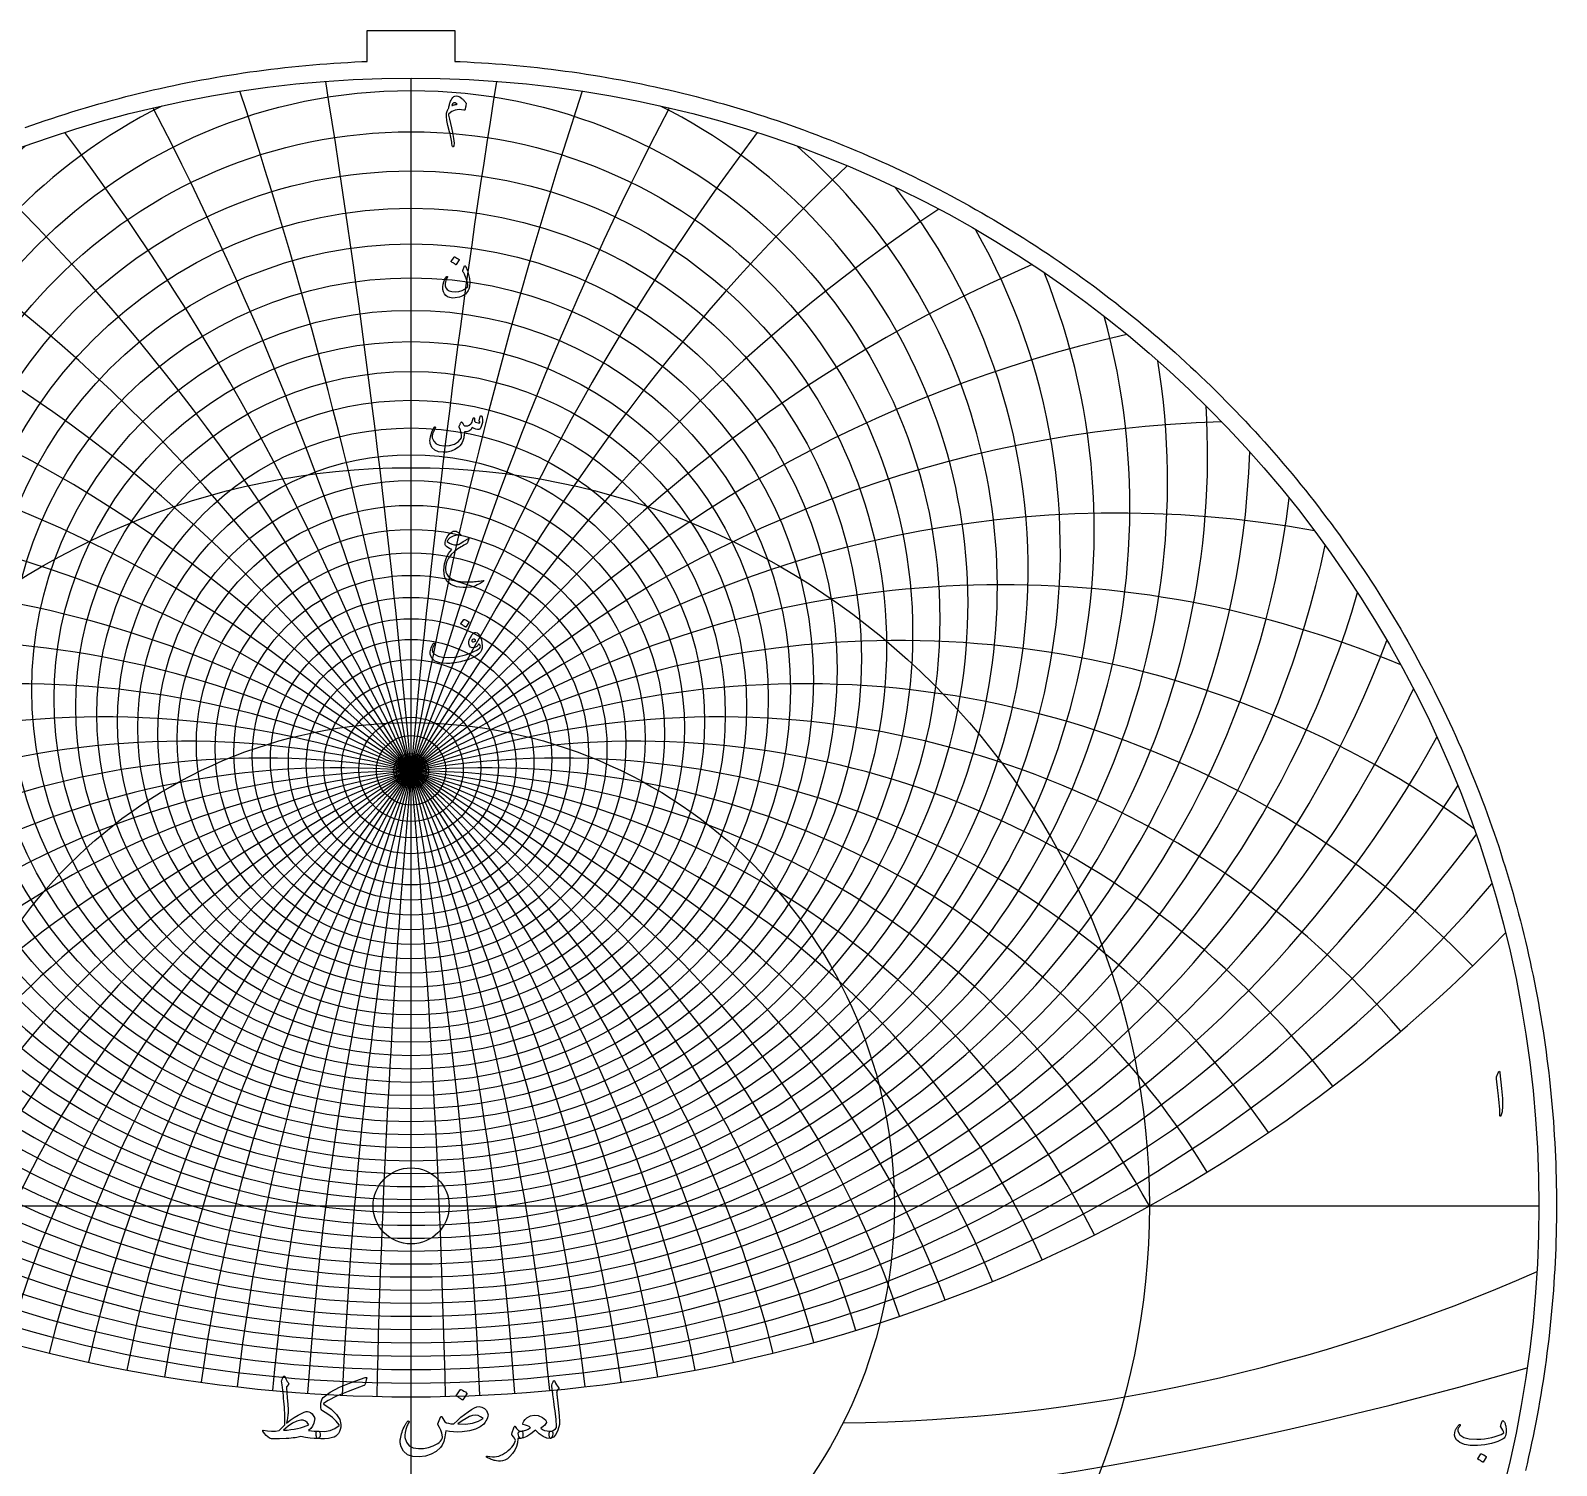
# Model space of a CAD drawing. Header units: millimetres. Extents: x -137 to 137, y -137 to 141.
# Drawn here: x -45.6 to 137.1, y -31.1 to 140.7 of the extents above; entities that cross this region are included whole.
import ezdxf

# ---------------------------------------------------------------- set-up
doc = ezdxf.new("R2010")
doc.units = ezdxf.units.MM
for name, color, linetype in [('CUT_INNER', 6, 'Continuous'), ('CUT_OUTER', 1, 'Continuous'), ('ENGRAVE', 7, 'Continuous'), ('ENGRAVE_FINE', 8, 'Continuous'), ('TEXT', 5, 'Continuous')]:
    doc.layers.add(name, color=color, linetype=linetype)

msp = doc.modelspace()

# ---------------------------------------------------------------- linework, layer by layer
at = {"layer": 'CUT_INNER'}
msp.add_circle((0, 0), 4.55, dxfattribs=at)
at = {"layer": 'CUT_OUTER'}
msp.add_lwpolyline([(-46.1876, 129.0857), (-45.3947, 129.3667), (-44.6, 129.6428), (-43.8037, 129.914), (-43.0058, 130.1803), (-42.2062, 130.4417), (-41.405, 130.6983), (-40.6023, 130.9499), (-39.798, 131.1965), (-38.9923, 131.4382), (-38.185, 131.675), (-37.3764, 131.9068), (-36.5663, 132.1337), (-35.7549, 132.3556), (-34.9421, 132.5725), (-34.128, 132.7844), (-33.3126, 132.9913), (-32.4959, 133.1932), (-31.6781, 133.3901), (-30.859, 133.5819), (-30.0388, 133.7688), (-29.2174, 133.9506), (-28.395, 134.1273), (-27.5714, 134.299), (-26.7469, 134.4657), (-25.9213, 134.6272), (-25.0948, 134.7838), (-24.2673, 134.9352), (-23.4389, 135.0816), (-22.6096, 135.2228), (-21.7795, 135.359), (-20.9485, 135.4901), (-20.1167, 135.6161), (-19.2842, 135.737), (-18.451, 135.8528), (-17.6171, 135.9634), (-16.7825, 136.0689), (-15.9473, 136.1694), (-15.1115, 136.2646), (-14.2751, 136.3548), (-13.4381, 136.4398), (-12.6007, 136.5197), (-11.7628, 136.5945), (-10.9245, 136.6641), (-10.0857, 136.7285), (-9.2466, 136.7878), (-8.4071, 136.842), (-7.5673, 136.891), (-6.7272, 136.9349), (-5.8868, 136.9736), (-5.25, 136.999), (-5.25, 140.7), (5.25, 140.7), (5.25, 136.999), (5.8868, 136.9736), (6.7272, 136.9349), (7.5673, 136.891), (8.4071, 136.842), (9.2466, 136.7878), (10.0857, 136.7285), (10.9245, 136.6641), (11.7628, 136.5945), (12.6007, 136.5197), (13.4381, 136.4398), (14.2751, 136.3548), (15.1115, 136.2646), (15.9473, 136.1694), (16.7825, 136.0689), (17.6171, 135.9634), (18.451, 135.8528), (19.2842, 135.737), (20.1167, 135.6161), (20.9485, 135.4901), (21.7795, 135.359), (22.6096, 135.2228), (23.4389, 135.0816), (24.2673, 134.9352), (25.0948, 134.7838), (25.9213, 134.6272), (26.7469, 134.4657), (27.5714, 134.299), (28.395, 134.1273), (29.2174, 133.9506), (30.0388, 133.7688), (30.859, 133.5819), (31.6781, 133.3901), (32.4959, 133.1932), (33.3126, 132.9913), (34.128, 132.7844), (34.9421, 132.5725), (35.7549, 132.3556), (36.5663, 132.1337), (37.3764, 131.9068), (38.185, 131.675), (38.9923, 131.4382), (39.798, 131.1965), (40.6023, 130.9499), (41.405, 130.6983), (42.2062, 130.4417), (43.0058, 130.1803), (43.8037, 129.914), (44.6, 129.6428), (45.3947, 129.3667), (46.1876, 129.0857), (46.9788, 128.7999), (47.7682, 128.5092), (48.5558, 128.2137), (49.3416, 127.9133), (50.1255, 127.6082), (50.9076, 127.2982), (51.6877, 126.9834), (52.4659, 126.6639), (53.2421, 126.3396), (54.0163, 126.0105), (54.7885, 125.6767), (55.5586, 125.3382), (56.3266, 124.9949), (57.0925, 124.6469), (57.8562, 124.2943), (58.6178, 123.9369), (59.3772, 123.5749), (60.1343, 123.2083), (60.8891, 122.837), (61.6417, 122.4611), (62.392, 122.0805), (63.1399, 121.6954), (63.8854, 121.3057), (64.6285, 120.9114), (65.3692, 120.5126), (66.1074, 120.1092), (66.8431, 119.7013), (67.5763, 119.2889), (68.307, 118.872), (69.0351, 118.4507), (69.7606, 118.0249), (70.4835, 117.5946), (71.2037, 117.1599), (71.9212, 116.7208), (72.6361, 116.2773), (73.3482, 115.8294), (74.0575, 115.3772), (74.7641, 114.9206), (75.4678, 114.4597), (76.1687, 113.9945), (76.8667, 113.525), (77.5618, 113.0512), (78.254, 112.5732), (78.9433, 112.0909), (79.6296, 111.6044), (80.3129, 111.1137), (80.9932, 110.6188), (81.6704, 110.1198), (82.3445, 109.6166), (83.0156, 109.1092), (83.6835, 108.5978), (84.3483, 108.0823), (85.0098, 107.5627), (85.6682, 107.0391), (86.3234, 106.5114), (86.9753, 105.9797), (87.624, 105.4441), (88.2693, 104.9044), (88.9113, 104.3608), (89.55, 103.8133), (90.1853, 103.2619), (90.8172, 102.7066), (91.4457, 102.1474), (92.0707, 101.5844), (92.6923, 101.0176), (93.3104, 100.4469), (93.925, 99.8725), (94.536, 99.2943), (95.1435, 98.7123), (95.7474, 98.1267), (96.3477, 97.5374), (96.9443, 96.9443), (97.5374, 96.3477), (98.1267, 95.7474), (98.7123, 95.1435), (99.2943, 94.536), (99.8725, 93.925), (100.4469, 93.3104), (101.0176, 92.6923), (101.5844, 92.0707), (102.1474, 91.4457), (102.7066, 90.8172), (103.2619, 90.1853), (103.8133, 89.55), (104.3608, 88.9113), (104.9044, 88.2693), (105.4441, 87.624), (105.9797, 86.9753), (106.5114, 86.3234), (107.0391, 85.6682), (107.5627, 85.0098), (108.0823, 84.3483), (108.5978, 83.6835), (109.1092, 83.0156), (109.6166, 82.3445), (110.1198, 81.6704), (110.6188, 80.9932), (111.1137, 80.3129), (111.6044, 79.6296), (112.0909, 78.9433), (112.5732, 78.254), (113.0512, 77.5618), (113.525, 76.8667), (113.9945, 76.1687), (114.4597, 75.4678), (114.9206, 74.7641), (115.3772, 74.0575), (115.8294, 73.3482), (116.2773, 72.6361), (116.7208, 71.9212), (117.1599, 71.2037), (117.5946, 70.4835), (118.0249, 69.7606), (118.4507, 69.0351), (118.872, 68.307), (119.2889, 67.5763), (119.7013, 66.8431), (120.1092, 66.1074), (120.5126, 65.3692), (120.9114, 64.6285), (121.3057, 63.8854), (121.6954, 63.1399), (122.0805, 62.392), (122.4611, 61.6417), (122.837, 60.8891), (123.2083, 60.1343), (123.5749, 59.3772), (123.9369, 58.6178), (124.2943, 57.8562), (124.6469, 57.0925), (124.9949, 56.3266), (125.3382, 55.5586), (125.6767, 54.7885), (126.0105, 54.0163), (126.3396, 53.2421), (126.6639, 52.4659), (126.9834, 51.6877), (127.2982, 50.9076), (127.6082, 50.1255), (127.9133, 49.3416), (128.2137, 48.5558), (128.5092, 47.7682), (128.7999, 46.9788), (129.0857, 46.1876), (129.3667, 45.3947), (129.6428, 44.6), (129.914, 43.8037), (130.1803, 43.0058), (130.4417, 42.2062), (130.6983, 41.405), (130.9499, 40.6023), (131.1965, 39.798), (131.4382, 38.9923), (131.675, 38.185), (131.9068, 37.3764), (132.1337, 36.5663), (132.3556, 35.7549), (132.5725, 34.9421), (132.7844, 34.128), (132.9913, 33.3126), (133.1932, 32.4959), (133.3901, 31.6781), (133.5819, 30.859), (133.7688, 30.0388), (133.9506, 29.2174), (134.1273, 28.395), (134.299, 27.5714), (134.4657, 26.7469), (134.6272, 25.9213), (134.7838, 25.0948), (134.9352, 24.2673), (135.0816, 23.4389), (135.2228, 22.6096), (135.359, 21.7795), (135.4901, 20.9485), (135.6161, 20.1167), (135.737, 19.2842), (135.8528, 18.451), (135.9634, 17.6171), (136.0689, 16.7825), (136.1694, 15.9473), (136.2646, 15.1115), (136.3548, 14.2751), (136.4398, 13.4381), (136.5197, 12.6007), (136.5945, 11.7628), (136.6641, 10.9245), (136.7285, 10.0857), (136.7878, 9.2466), (136.842, 8.4071), (136.891, 7.5673), (136.9349, 6.7272), (136.9736, 5.8868), (137.0071, 5.0463), (137.0355, 4.2055), (137.0587, 3.3646), (137.0768, 2.5236), (137.0897, 1.6824), (137.0974, 0.8412), (137.1, 0), (137.0974, -0.8412), (137.0897, -1.6824), (137.0768, -2.5236), (137.0587, -3.3646), (137.0355, -4.2055), (137.0071, -5.0463), (136.9736, -5.8868), (136.9349, -6.7272), (136.891, -7.5673), (136.842, -8.4071), (136.7878, -9.2466), (136.7285, -10.0857), (136.6641, -10.9245), (136.5945, -11.7628), (136.5197, -12.6007), (136.4398, -13.4381), (136.3548, -14.2751), (136.2646, -15.1115), (136.1694, -15.9473), (136.0689, -16.7825), (135.9634, -17.6171), (135.8528, -18.451), (135.737, -19.2842), (135.6161, -20.1167), (135.4901, -20.9485), (135.359, -21.7795), (135.2228, -22.6096), (135.0816, -23.4389), (134.9352, -24.2673), (134.7838, -25.0948), (134.6272, -25.9213), (134.4657, -26.7469), (134.299, -27.5714), (134.1273, -28.395), (133.9506, -29.2174), (133.7688, -30.0388), (133.5819, -30.859), (133.3901, -31.6781)], dxfattribs=at)
at = {"layer": 'ENGRAVE'}
for points in [[(0, -135), (0, 135)], [(-135, 0), (135, 0)]]:
    msp.add_lwpolyline(points, dxfattribs=at)
for centre, radius in [((0, 0), 135), ((0, 68.5438), 60.0348), ((0, 61.7896), 45.4113), ((0, 57.2163), 32.7092), ((0, 0), 88.3696), ((0, 54.2574), 21.2174), ((0, 52.5918), 10.4416), ((0, 0), 57.8458), ((0, 52.0537), 1.8)]:
    msp.add_circle(centre, radius, dxfattribs=at)
for centre, radius, start, end in [((0, 78.4819), 77.7107, 150.391191, 29.608809), ((0, 93.4772), 100.4321, 181.829988, 358.170012), ((0, 117.38), 132.168, 204.813796, 335.186204), ((0, -48.9841), 101.0377, 29, 151), ((0, -48.9841), 101.0377, 29, 151), ((0, 159.4229), 182.2768, 224.059253, 315.940747), ((49.3631, 184.2257), 210.2023, 270.634694, 293.973714)]:
    msp.add_arc(centre, radius, start, end, dxfattribs=at)
at = {"layer": 'ENGRAVE_FINE'}
for centre, radius in [((0, 70.2333), 63.2785), ((0, 66.979), 56.9106), ((0, 65.5293), 53.8953), ((0, 64.1862), 50.9793), ((0, 62.9419), 48.1539), ((0, 60.7232), 42.7442), ((0, 59.7373), 40.1463), ((0, 58.8271), 37.6114), ((0, 57.988), 35.1341), ((0, 56.5084), 30.3321), ((0, 55.8612), 27.9984), ((0, 55.2719), 25.7039), ((0, 54.738), 23.4447), ((0, 53.828), 19.0183), ((0, 53.4481), 16.8442), ((0, 53.1163), 14.6921), ((0, 52.8312), 12.5589), ((0, 52.3971), 8.3376), ((0, 52.2464), 6.2441), ((0, 52.1392), 4.1584), ((0, 52.075), 2.0779)]:
    msp.add_circle(centre, radius, dxfattribs=at)
for centre, radius, start, end in [((-573.0133, -48.9841), 581.853, 2.5923185, 18.271145), ((-573.0133, -48.9841), 581.853, 2.5923185, 18.271145), ((-1154.8663, -48.9841), 1159.2777, 1.2938542, 9.1123933), ((-1154.8663, -48.9841), 1159.2777, 1.2938542, 9.1123933), ((573.0133, -48.9841), 581.853, 161.728855, 177.4076815), ((573.0133, -48.9841), 581.853, 161.728855, 177.4076815), ((1154.8663, -48.9841), 1159.2777, 170.8876067, 178.7061458), ((1154.8663, -48.9841), 1159.2777, 170.8876067, 178.7061458), ((0, 72.0587), 66.6538, 116.591878, 63.408122), ((-377.0779, -48.9841), 390.3797, 3.900067, 27.52429), ((-377.0779, -48.9841), 390.3797, 3.900067, 27.52429), ((377.0779, -48.9841), 390.3797, 152.47571, 176.099933), ((377.0779, -48.9841), 390.3797, 152.47571, 176.099933), ((-277.5988, -48.9841), 295.4145, 5.221902, 36.923294), ((-277.5988, -48.9841), 295.4145, 5.221902, 36.923294), ((277.5988, -48.9841), 295.4145, 143.076706, 174.778098), ((277.5988, -48.9841), 295.4145, 143.076706, 174.778098), ((0, 74.0322), 70.1739, 131.182496, 48.817504), ((-216.6761, -48.9841), 239.0756, 6.562823, 46.524936), ((-216.6761, -48.9841), 239.0756, 6.562823, 46.524936), ((216.6761, -48.9841), 239.0756, 133.475064, 173.437177), ((216.6761, -48.9841), 239.0756, 133.475064, 173.437177), ((0, 76.1679), 73.8539, 141.724782, 38.275218), ((-175.0024, -48.9841), 202.0754, 7.928105, 56.393388), ((-175.0024, -48.9841), 202.0754, 7.928105, 56.393388), ((175.0024, -48.9841), 202.0754, 123.606612, 172.071895), ((175.0024, -48.9841), 202.0754, 123.606612, 172.071895), ((0, 80.9927), 81.7638, 157.914262, 22.085738), ((-144.2968, -48.9841), 176.1539, 9.323376, 66.602425), ((-144.2968, -48.9841), 176.1539, 9.323376, 66.602425), ((144.2968, -48.9841), 176.1539, 113.397575, 170.676624), ((144.2968, -48.9841), 176.1539, 113.397575, 170.676624), ((0, 83.7212), 86.0352, 164.648975, 15.351025), ((-120.4121, -48.9841), 157.1868, 10.754712, 77.237625), ((-120.4121, -48.9841), 157.1868, 10.754712, 77.237625), ((120.4121, -48.9841), 157.1868, 102.762375, 169.245288), ((120.4121, -48.9841), 157.1868, 102.762375, 169.245288), ((0, 86.6918), 90.5501, 170.799688, 9.200312), ((0, 89.9329), 95.3378, 176.496904, 3.503096), ((-101.0377, -48.9841), 142.8889, 12.228747, 88.398034), ((-101.0377, -48.9841), 142.8889, 12.228747, 88.398034), ((101.0377, -48.9841), 142.8889, 91.601966, 167.771253), ((101.0377, -48.9841), 142.8889, 91.601966, 167.771253), ((0, 97.3635), 105.8726, 186.863289, 353.136711), ((-84.7807, -48.9841), 131.8954, 13.752797, 100.196093), ((-84.7807, -48.9841), 131.8954, 13.752797, 100.196093), ((84.7807, -48.9841), 131.8954, 79.803907, 166.247203), ((84.7807, -48.9841), 131.8954, 79.803907, 166.247203), ((0, 101.6373), 111.7057, 191.644939, 348.355061), ((-70.7474, -48.9841), 123.3443, 15.335005, 112.753209), ((-70.7474, -48.9841), 123.3443, 15.335005, 112.753209), ((0, 106.3526), 117.9866, 196.212021, 343.787979), ((70.7474, -48.9841), 123.3443, 67.246791, 164.664995), ((70.7474, -48.9841), 123.3443, 67.246791, 164.664995), ((-58.3341, -48.9841), 116.6683, 16.984524, 126.185614), ((-58.3341, -48.9841), 116.6683, 16.984524, 126.185614), ((0, 111.5741), 124.781, 200.593794, 339.406206), ((58.3341, -48.9841), 116.6683, 53.814386, 163.015476), ((58.3341, -48.9841), 116.6683, 53.814386, 163.015476), ((-47.1147, -48.9841), 111.4828, 18.711725, 135.810782), ((-47.1147, -48.9841), 111.4828, 18.711725, 135.810782), ((47.1147, -48.9841), 111.4828, 44.189218, 161.288275), ((47.1147, -48.9841), 111.4828, 44.189218, 161.288275), ((-36.7747, -48.9841), 107.5221, 20.528463, 139.457168), ((-36.7747, -48.9841), 107.5221, 20.528463, 139.457168), ((36.7747, -48.9841), 107.5221, 40.542832, 159.471537), ((36.7747, -48.9841), 107.5221, 40.542832, 159.471537), ((0, 123.8652), 140.2436, 208.891271, 331.108729), ((-27.073, -48.9841), 104.6019, 22.448395, 142.74856), ((-27.073, -48.9841), 104.6019, 22.448395, 142.74856), ((27.073, -48.9841), 104.6019, 37.25144, 157.551605), ((27.073, -48.9841), 104.6019, 37.25144, 157.551605), ((-17.8157, -48.9841), 102.5964, 24.487375, 145.740521), ((-17.8157, -48.9841), 102.5964, 24.487375, 145.740521), ((17.8157, -48.9841), 102.5964, 34.259479, 155.512625), ((17.8157, -48.9841), 102.5964, 34.259479, 155.512625), ((-8.8397, -48.9841), 101.4237, 26.663954, 148.478517), ((-8.8397, -48.9841), 101.4237, 26.663954, 148.478517), ((8.8397, -48.9841), 101.4237, 31.521483, 153.336046), ((8.8397, -48.9841), 101.4237, 31.521483, 153.336046), ((0, 131.1467), 149.1257, 212.84217, 327.15783), ((0, 139.3698), 158.9609, 216.679862, 323.320138), ((0, 148.7174), 169.933, 220.415668, 319.584332), ((0, 439.6644), 478.0886, 253.772587, 286.227413)]:
    msp.add_arc(centre, radius, start, end, dxfattribs=at)
at = {"layer": 'TEXT'}
for points in [[(4.5145, 131.443), (4.5342, 131.5589), (4.5572, 131.6744), (4.5832, 131.7894), (4.6125, 131.9039), (4.6458, 132.0171), (4.6842, 132.128), (4.7275, 132.2367), (4.7758, 132.343), (4.8829, 132.5358), (4.9935, 132.686), (5.1079, 132.7935), (5.2258, 132.8584), (5.4054, 132.8897), (5.6032, 132.8529), (5.8192, 132.7481), (6.0532, 132.5753), (6.1176, 132.52), (6.1802, 132.4628), (6.241, 132.4038), (6.3, 132.343), (6.3576, 132.2804), (6.4143, 132.216), (6.4701, 132.1498), (6.525, 132.0817), (6.5531, 132.0423), (6.5722, 132.0037), (6.5822, 131.9661), (6.5831, 131.9293), (6.5586, 131.7812), (6.5359, 131.649), (6.515, 131.5326), (6.496, 131.4322), (6.4792, 131.3489), (6.4651, 131.2843), (6.4538, 131.2382), (6.4452, 131.2108), (6.4238, 131.1772), (6.3962, 131.1563), (6.3621, 131.1482), (6.3218, 131.1527), (5.7597, 131.2316), (5.2712, 131.1854), (4.8561, 131.0139), (4.5145, 130.7172), (4.4905, 130.6809), (4.4764, 130.6447), (4.4723, 130.6084), (4.4782, 130.5721), (4.6061, 130.0831), (4.7286, 129.5741), (4.8457, 129.0452), (4.9573, 128.4963), (5.0834, 127.7578), (5.1351, 127.2261), (5.1124, 126.9013), (5.0153, 126.7834), (4.9759, 126.7924), (4.9446, 126.8269), (4.9214, 126.8868), (4.9065, 126.9721), (4.8888, 127.1499), (4.8647, 127.335), (4.8343, 127.5273), (4.7976, 127.7269), (4.7554, 127.9333), (4.7087, 128.1461), (4.6574, 128.3652), (4.6016, 128.5906), (4.4152, 129.3468), (4.2913, 129.9461), (4.2301, 130.3884), (4.2315, 130.6737), (4.2521, 130.8064), (4.2777, 130.9286), (4.3083, 131.0404), (4.344, 131.1418), (4.3832, 131.2328), (4.4247, 131.3133), (4.4685, 131.3834), (4.5145, 131.443)], [(4.8919, 131.7116), (4.9591, 131.7395), (5.0298, 131.7651), (5.1042, 131.7885), (5.1823, 131.8096), (5.2635, 131.8284), (5.3474, 131.845), (5.434, 131.8592), (5.5234, 131.8713), (5.3977, 131.967), (5.2893, 132.0291), (5.1981, 132.0577), (5.1242, 132.0527), (5.0362, 132.0096), (4.9681, 131.9384), (4.9201, 131.8391), (4.8919, 131.7116)], [(5.1605, 113.5783), (5.1696, 113.5874), (5.1823, 113.5928), (5.1986, 113.5946), (5.2185, 113.5928), (5.3596, 113.5356), (5.4925, 113.4658), (5.6173, 113.3832), (5.7339, 113.288), (5.7452, 113.2734), (5.7502, 113.2589), (5.7488, 113.2444), (5.7411, 113.2299), (5.4, 112.6783), (5.3873, 112.6651), (5.371, 112.6619), (5.351, 112.6688), (5.3274, 112.6855), (5.307, 112.7001), (5.2748, 112.7218), (5.2308, 112.7509), (5.175, 112.7872), (5.1065, 112.8307), (5.0244, 112.8815), (4.9287, 112.9396), (4.8194, 113.0049), (4.8048, 113.0158), (4.7976, 113.0267), (4.7976, 113.0376), (4.8048, 113.0484)], [(6.5032, 112.4896), (6.564, 112.3671), (6.623, 112.2392), (6.6801, 112.1058), (6.7355, 111.967), (6.7881, 111.8218), (6.8371, 111.6694), (6.8825, 111.5097), (6.9242, 111.3428), (6.96, 111.1765), (6.9877, 111.0116), (7.0072, 110.8481), (7.0185, 110.6859), (7.0217, 110.5247), (7.0167, 110.3639), (7.0036, 110.2035), (6.9823, 110.0436), (6.9469, 109.8758), (6.8988, 109.7206), (6.838, 109.5782), (6.7645, 109.4484), (6.5146, 109.1531), (6.1857, 108.9277), (5.7779, 108.7721), (5.2911, 108.6863), (4.9391, 108.6777), (4.6306, 108.7244), (4.3657, 108.8265), (4.1444, 108.9839), (3.9779, 109.1862), (3.8631, 109.423), (3.8001, 109.6943), (3.7887, 110.0001), (3.83, 110.3239), (3.9175, 110.6351), (4.0514, 110.9336), (4.2315, 111.2194), (4.26, 111.2521), (4.2877, 111.2702), (4.3145, 111.2738), (4.3403, 111.263), (4.3644, 111.2403), (4.3712, 111.2085), (4.3607, 111.1677), (4.3331, 111.1178), (4.1534, 110.7581), (4.0645, 110.4337), (4.0663, 110.1448), (4.1589, 109.8912), (4.3281, 109.688), (4.5671, 109.5428), (4.8761, 109.4557), (5.2548, 109.4267), (5.7126, 109.4716), (6.1204, 109.5918), (6.4783, 109.7873), (6.7863, 110.0581), (6.7926, 110.0676), (6.7972, 110.0817), (6.7999, 110.1003), (6.8008, 110.1234), (6.7904, 110.3053), (6.7518, 110.5172), (6.6851, 110.759), (6.5903, 111.0307), (6.5368, 111.1675), (6.4851, 111.2947), (6.4352, 111.4124), (6.3871, 111.5206), (6.3404, 111.6188), (6.2946, 111.7066), (6.2496, 111.784), (6.2056, 111.8509), (6.1848, 111.8858), (6.173, 111.918), (6.1703, 111.9475), (6.1766, 111.9742), (6.3944, 112.5113), (6.4148, 112.5426), (6.4397, 112.5494), (6.4692, 112.5318), (6.5032, 112.4896)], [(8.2815, 94.5102), (8.2942, 94.542), (8.3105, 94.5646), (8.3304, 94.5782), (8.354, 94.5828), (8.3844, 94.5792), (8.4103, 94.5683), (8.4316, 94.5501), (8.4484, 94.5247), (8.4897, 94.434), (8.5192, 94.3215), (8.5368, 94.1872), (8.5427, 94.0312), (8.5269, 93.7762), (8.4792, 93.534), (8.3998, 93.3045), (8.2887, 93.0876), (8.2506, 93.0355), (8.2089, 92.9951), (8.1635, 92.9665), (8.1145, 92.9497), (7.9371, 92.9384), (7.7462, 92.9697), (7.5416, 93.0436), (7.3234, 93.1602), (7.1397, 92.9084), (6.9224, 92.7411), (6.6715, 92.658), (6.3871, 92.6594), (6.3778, 92.5063), (6.3644, 92.3591), (6.347, 92.2178), (6.3254, 92.0824), (6.2998, 91.952), (6.2701, 91.8256), (6.2363, 91.7034), (6.1984, 91.5852), (6.1104, 91.372), (5.9915, 91.1751), (5.8418, 90.9946), (5.6613, 90.8304), (5.239, 90.5491), (4.7921, 90.3513), (4.3208, 90.237), (3.825, 90.2062), (3.2666, 90.2819), (2.8252, 90.4802), (2.5009, 90.8009), (2.2935, 91.2441), (2.2654, 91.4038), (2.2609, 91.5925), (2.2799, 91.8102), (2.3226, 92.057), (2.3911, 92.3273), (2.4877, 92.6086), (2.6124, 92.9007), (2.7653, 93.2038), (2.7776, 93.2228), (2.7925, 93.2364), (2.8102, 93.2446), (2.8306, 93.2473), (2.8511, 93.2455), (2.8688, 93.24), (2.8837, 93.231), (2.896, 93.2183), (2.9041, 93.1997), (2.9069, 93.1802), (2.9041, 93.1598), (2.896, 93.1384), (2.7018, 92.7352), (2.5766, 92.4036), (2.5204, 92.1436), (2.5331, 91.9554), (2.7163, 91.5403), (3.0048, 91.2386), (3.3986, 91.0504), (3.8976, 90.9755), (4.5953, 91.02), (5.1859, 91.1969), (5.6695, 91.5063), (6.046, 91.9481), (6.0446, 92.2393), (5.997, 92.5469), (5.9031, 92.8708), (5.7629, 93.211), (5.7452, 93.2455), (5.7357, 93.2763), (5.7343, 93.3036), (5.7411, 93.3271), (5.7801, 93.4081), (5.8173, 93.4841), (5.8527, 93.5551), (5.8863, 93.6211), (5.918, 93.6812), (5.948, 93.7345), (5.9761, 93.781), (6.0024, 93.8207), (6.0174, 93.8375), (6.0333, 93.8443), (6.0501, 93.8411), (6.0677, 93.8279), (6.0768, 93.818), (6.0895, 93.8025), (6.1058, 93.7817), (6.1258, 93.7554), (6.1485, 93.7236), (6.173, 93.6864), (6.1993, 93.6438), (6.2274, 93.5957), (6.2846, 93.5031), (6.3327, 93.436), (6.3717, 93.3943), (6.4016, 93.3779), (6.5903, 93.3621), (6.779, 93.3943), (6.9677, 93.4746), (7.1565, 93.6029), (7.2249, 93.6882), (7.2925, 93.8279), (7.3592, 94.0221), (7.425, 94.2707), (7.4314, 94.2943), (7.4431, 94.3142), (7.4604, 94.3306), (7.4831, 94.3433), (7.5044, 94.3514), (7.5248, 94.3542), (7.5443, 94.3514), (7.5629, 94.3433), (7.5906, 94.2979), (7.601, 94.2126), (7.5942, 94.0874), (7.5702, 93.9223), (7.7167, 93.8325), (7.8732, 93.7735), (8.0397, 93.7454), (8.2161, 93.7481), (8.2139, 93.8012), (8.2071, 93.8443), (8.1957, 93.8774), (8.1798, 93.9005), (8.1617, 93.9223), (8.1508, 93.9441), (8.1472, 93.9659), (8.1508, 93.9876)], [(5.0153, 80.7562), (5.1292, 80.787), (5.253, 80.7852), (5.3868, 80.7508), (5.5306, 80.6836), (5.6039, 80.6398), (5.6713, 80.5956), (5.7327, 80.5509), (5.7883, 80.5058), (5.838, 80.4607), (5.8818, 80.416), (5.9196, 80.3717), (5.9516, 80.328), (5.9729, 80.2853), (5.9643, 80.259), (5.9258, 80.249), (5.8573, 80.2554), (5.4231, 80.2844), (5.0208, 80.1901), (4.6502, 79.9723), (4.3113, 79.6312), (4.3018, 79.609), (4.3022, 79.5858), (4.3127, 79.5618), (4.3331, 79.5368), (4.598, 79.3382), (4.8847, 79.2066), (5.1931, 79.1422), (5.5234, 79.1449), (5.5828, 79.1567), (5.6595, 79.1848), (5.7534, 79.2293), (5.8645, 79.2901), (6.0668, 79.4135), (6.2456, 79.5223), (6.4007, 79.6167), (6.5323, 79.6965), (6.6402, 79.7618), (6.7246, 79.8126), (6.7854, 79.8489), (6.8226, 79.8707), (6.8757, 79.8875), (6.9042, 79.8725), (6.9083, 79.8258), (6.8879, 79.7473), (6.8094, 79.5414), (6.7409, 79.388), (6.6824, 79.2873), (6.6339, 79.2393), (6.4844, 79.1683), (6.3263, 79.0859), (6.1596, 78.9923), (5.9843, 78.8872), (5.8003, 78.7709), (5.6078, 78.6432), (5.4066, 78.5042), (5.1968, 78.3538), (4.7758, 77.9804), (4.4565, 77.5427), (4.2387, 77.0405), (4.1226, 76.4739), (4.1171, 76.1655), (4.1661, 75.8788), (4.2696, 75.6139), (4.4274, 75.3707), (4.8216, 75.045), (5.4018, 74.8227), (6.168, 74.7039), (7.1202, 74.6885), (7.2674, 74.6975), (7.4259, 74.7102), (7.5958, 74.7266), (7.777, 74.7465), (7.9691, 74.7706), (8.1717, 74.7991), (8.3847, 74.8323), (8.6081, 74.8699), (8.6466, 74.874), (8.6752, 74.8717), (8.6938, 74.8631), (8.7024, 74.8481), (8.6666, 74.7746), (8.5228, 74.663), (8.271, 74.5134), (7.9113, 74.3255), (7.6926, 74.2226), (7.5012, 74.1459), (7.337, 74.0956), (7.2, 74.0715), (6.6901, 74.0334), (6.2274, 74.028), (5.8119, 74.0552), (5.4435, 74.1151), (4.7486, 74.3741), (4.2605, 74.7883), (3.9792, 75.3576), (3.9048, 76.082), (3.9874, 76.8427), (4.177, 77.5137), (4.4737, 78.0948), (4.8774, 78.586), (4.6152, 78.7031), (4.402, 78.8219), (4.2378, 78.9426), (4.1226, 79.0651), (4.0913, 79.1145), (4.07, 79.1685), (4.0586, 79.227), (4.0573, 79.2901), (4.0822, 79.4597), (4.1208, 79.6203), (4.1729, 79.7718), (4.2387, 79.9143), (4.4124, 80.201), (4.5998, 80.4368), (4.8008, 80.6219), (5.0153, 80.7562)], [(6.3254, 70.1947), (6.3345, 70.2038), (6.3472, 70.2092), (6.3635, 70.211), (6.3835, 70.2092), (6.5245, 70.1521), (6.6575, 70.0822), (6.7822, 69.9996), (6.8988, 69.9044), (6.9101, 69.8899), (6.9151, 69.8753), (6.9138, 69.8608), (6.906, 69.8463), (6.5649, 69.2947), (6.5522, 69.2815), (6.5359, 69.2784), (6.5159, 69.2852), (6.4923, 69.302), (6.4719, 69.3165), (6.4397, 69.3382), (6.3957, 69.3673), (6.3399, 69.4036), (6.2714, 69.4471), (6.1893, 69.4979), (6.0936, 69.556), (5.9843, 69.6213), (5.9698, 69.6322), (5.9625, 69.6431), (5.9625, 69.654), (5.9698, 69.6649)], [(7.6101, 68.6415), (7.7548, 68.6519), (7.8986, 68.5961), (8.0415, 68.4741), (8.1835, 68.2858), (8.31, 68.0409), (8.4067, 67.7487), (8.4733, 67.4094), (8.5101, 67.0229), (8.5142, 66.8827), (8.5046, 66.7526), (8.4815, 66.6323), (8.4448, 66.5221), (8.315, 66.3021), (8.1218, 66.0921), (7.865, 65.892), (7.5448, 65.702), (7.364, 65.6137), (7.1773, 65.5305), (6.9848, 65.4522), (6.7863, 65.379), (6.5815, 65.3107), (6.3699, 65.2474), (6.1514, 65.1891), (5.9262, 65.1358), (5.7001, 65.088), (5.4789, 65.046), (5.2628, 65.0099), (5.0516, 64.9798), (4.845, 64.956), (4.6424, 64.9389), (4.444, 64.9287), (4.2496, 64.9253), (3.439, 64.9911), (2.8433, 65.203), (2.4628, 65.5609), (2.2972, 66.0649), (2.2922, 66.1819), (2.299, 66.3153), (2.3176, 66.465), (2.348, 66.631), (2.3974, 66.8133), (2.4659, 66.9903), (2.5535, 67.1617), (2.6601, 67.3278), (2.676, 67.3468), (2.6946, 67.3604), (2.7159, 67.3686), (2.7399, 67.3713), (2.7631, 67.3681), (2.7817, 67.3586), (2.7957, 67.3427), (2.8052, 67.3205), (2.8098, 67.296), (2.8089, 67.2733), (2.8025, 67.2525), (2.7907, 67.2334), (2.5948, 66.8478), (2.5294, 66.5185), (2.5948, 66.2454), (2.7907, 66.0286), (3.223, 65.8027), (3.7651, 65.6693), (4.417, 65.6285), (5.1786, 65.6802), (5.5127, 65.7283), (5.8473, 65.7927), (6.1823, 65.8734), (6.5177, 65.9705), (6.8532, 66.0839), (7.1882, 66.2136), (7.5228, 66.3597), (7.8569, 66.5221), (8.0347, 66.6242), (8.169, 66.7344), (8.2597, 66.8528), (8.3069, 66.9794), (8.2815, 67.0665), (8.2415, 67.1463), (8.1871, 67.2189), (8.1181, 67.2842), (8.11, 67.2874), (8.1, 67.2824), (8.0882, 67.2692), (8.0746, 67.2479), (7.9703, 67.0801), (7.8532, 66.954), (7.7235, 66.8696), (7.581, 66.827), (7.3207, 66.8233), (7.1202, 66.8995), (6.9795, 67.0556), (6.8988, 67.2915), (6.9002, 67.4997), (6.9696, 67.7542), (7.107, 68.0549), (7.3125, 68.402), (7.3774, 68.4877), (7.4486, 68.5562), (7.5262, 68.6074), (7.6101, 68.6415)], [(7.6899, 67.6181), (7.7167, 67.6507), (7.7244, 67.6834), (7.7131, 67.7161), (7.6827, 67.7487), (7.5593, 67.8277), (7.4504, 67.8467), (7.356, 67.8059), (7.2762, 67.7052), (7.2658, 67.6743), (7.2635, 67.6471), (7.2694, 67.6235), (7.2835, 67.6036), (7.3851, 67.5391), (7.4867, 67.5201), (7.5883, 67.5464), (7.6899, 67.6181)], [(130.1289, 15.9164), (130.2029, 16.0596), (130.2624, 16.11), (130.3074, 16.0674), (130.3379, 15.9319), (130.516, 14.0351), (130.6219, 12.8709), (130.6456, 11.9409), (130.5871, 11.2451), (130.4463, 10.7835), (130.4206, 10.7458), (130.3979, 10.7254), (130.3781, 10.7225), (130.3611, 10.7371), (130.3476, 10.7598), (130.3379, 10.7893), (130.3321, 10.8256), (130.3301, 10.8687), (130.3301, 11.204), (130.3147, 11.5596), (130.2837, 11.9356), (130.2372, 12.3319), (130.2271, 12.4354), (130.1966, 12.7151), (130.1458, 13.1709), (130.0747, 13.8029), (129.9043, 15.2042), (129.9005, 15.2787), (129.9043, 15.3474), (129.916, 15.4103), (129.9353, 15.4674)], [(-13.2097, -27.5983), (-13.3427, -27.6443), (-13.5, -27.6854), (-13.6815, -27.7217), (-13.8871, -27.7532), (-14.1169, -27.781), (-14.371, -27.8064), (-14.6492, -27.8294), (-14.9516, -27.85), (-15.7331, -27.8838), (-16.3258, -27.8887), (-16.7298, -27.8645), (-16.9452, -27.8112), (-17.1623, -27.6631), (-17.3685, -27.4701), (-17.5639, -27.2324), (-17.7484, -26.95), (-17.7671, -26.9046), (-17.7653, -26.875), (-17.7429, -26.861), (-17.7, -26.8629), (-17.195, -26.9342), (-16.7056, -26.9645), (-16.2321, -26.9536), (-15.7742, -26.9016), (-15.1258, -26.2048), (-15.114, -26.0233), (-15.1077, -25.8177), (-15.1068, -25.5879), (-15.1113, -25.3338), (-15.1207, -25.0568), (-15.1343, -24.758), (-15.1521, -24.4375), (-15.1742, -24.0951), (-15.1996, -23.7398), (-15.2274, -23.3899), (-15.2577, -23.0454), (-15.2903, -22.7064), (-15.3254, -22.3734), (-15.3629, -22.0471), (-15.4028, -21.7275), (-15.4452, -21.4145), (-15.5129, -20.9596), (-15.4836, -20.8792), (-15.4536, -20.8024), (-15.4231, -20.7292), (-15.3919, -20.6596), (-15.3608, -20.5937), (-15.3302, -20.5314), (-15.3003, -20.4727), (-15.271, -20.4177), (-15.2546, -20.3965), (-15.2347, -20.3814), (-15.2111, -20.3723), (-15.1839, -20.3693), (-15.1518, -20.3766), (-15.1234, -20.3983), (-15.0986, -20.4346), (-15.0774, -20.4854), (-14.997, -20.6935), (-14.9105, -20.8725), (-14.8179, -21.0225), (-14.7194, -21.1435), (-14.674, -21.2022), (-14.654, -21.2621), (-14.6595, -21.3231), (-14.6903, -21.3854), (-14.8742, -21.6274), (-14.9026, -21.6679), (-14.9202, -21.7121), (-14.9268, -21.7598), (-14.9226, -21.8112), (-14.8228, -22.9193), (-14.7556, -23.7758), (-14.7212, -24.3806), (-14.7194, -24.7338), (-14.7269, -24.8512), (-14.7399, -24.9806), (-14.7584, -25.1221), (-14.7823, -25.2758), (-14.8104, -25.4415), (-14.8415, -25.6193), (-14.8757, -25.8092), (-14.9129, -26.0112), (-14.4587, -25.6447), (-13.996, -25.3193), (-13.5248, -25.035), (-13.0452, -24.7919), (-12.7911, -24.6885), (-12.571, -24.6298), (-12.3847, -24.6159), (-12.2323, -24.6467), (-12.0381, -24.7483), (-11.8621, -24.8983), (-11.7042, -25.0967), (-11.5645, -25.3435), (-11.5452, -25.401), (-11.5355, -25.4669), (-11.5355, -25.5413), (-11.5452, -25.6242), (-11.6456, -26.0149), (-11.8016, -26.3548), (-12.0133, -26.6439), (-12.2806, -26.8822), (-11.9238, -26.9379), (-11.6081, -26.9693), (-11.3335, -26.9766), (-11.1, -26.9596), (-11.0377, -26.9633), (-10.9863, -26.9935), (-10.9458, -27.0504), (-10.9161, -27.1338), (-10.8847, -27.305), (-10.8774, -27.4508), (-10.8944, -27.5711), (-10.9355, -27.6661), (-10.9857, -27.7381), (-11.0298, -27.7895), (-11.0679, -27.8203), (-11.1, -27.8306), (-11.5875, -27.8451), (-12.1016, -27.8112), (-12.6423, -27.729), (-13.2097, -27.5983)], [(-11.1097, -26.9596), (-10.3627, -27.0044), (-9.6992, -26.9064), (-9.1192, -26.6657), (-8.6226, -26.2822), (-8.6105, -26.2671), (-8.6032, -26.2508), (-8.6008, -26.2332), (-8.6032, -26.2145), (-8.9546, -25.7506), (-9.4089, -25.3169), (-9.9659, -24.9135), (-10.6258, -24.5403), (-10.6984, -24.4701), (-10.7516, -24.3467), (-10.7855, -24.1701), (-10.8, -23.9403), (-10.7927, -23.6046), (-10.7419, -23.3233), (-10.6476, -23.0965), (-10.5097, -22.9242), (-9.6768, -22.3114), (-8.5621, -21.7121), (-7.1655, -21.126), (-5.4871, -20.5532), (-5.4683, -20.5447), (-5.4508, -20.5387), (-5.4345, -20.535), (-5.4194, -20.5338), (-5.4054, -20.5338), (-5.3927, -20.5338), (-5.3813, -20.5338), (-5.371, -20.5338), (-5.3456, -20.5375), (-5.3274, -20.5483), (-5.3165, -20.5665), (-5.3129, -20.5919), (-5.3132, -20.597), (-5.3141, -20.6028), (-5.3156, -20.6091), (-5.3177, -20.6161), (-5.3205, -20.6243), (-5.3238, -20.6342), (-5.3277, -20.646), (-5.3323, -20.6596), (-5.5161, -21.3467), (-5.5391, -21.4078), (-5.5694, -21.4556), (-5.6069, -21.4901), (-5.6516, -21.5112), (-7.5139, -22.205), (-8.9395, -22.7959), (-9.9284, -23.284), (-10.4806, -23.6693), (-10.494, -23.6881), (-10.4952, -23.7056), (-10.4843, -23.7219), (-10.4613, -23.7371), (-9.5673, -24.3461), (-8.9274, -24.954), (-8.5415, -25.5606), (-8.4097, -26.1661), (-8.4272, -26.4903), (-8.4798, -26.7758), (-8.5675, -27.0225), (-8.6903, -27.2306), (-8.8476, -27.4145), (-9.0194, -27.5596), (-9.2056, -27.6661), (-9.4065, -27.7338), (-9.8988, -27.8348), (-10.3597, -27.8862), (-10.7891, -27.8881), (-11.1871, -27.8403), (-11.244, -27.8143), (-11.2887, -27.7653), (-11.3214, -27.6933), (-11.3419, -27.5983), (-11.3546, -27.4895), (-11.3637, -27.3951), (-11.3692, -27.3153), (-11.371, -27.25), (-11.3649, -27.1574), (-11.3468, -27.083), (-11.3165, -27.0268), (-11.2742, -26.9887), (-11.2421, -26.9687), (-11.204, -26.9572), (-11.1599, -26.9542), (-11.1097, -26.9596)], [(16.8387, -21.4435), (16.904, -21.2856), (16.9548, -21.1604), (16.9911, -21.0679), (17.0129, -21.008), (17.0298, -20.9699), (17.0516, -20.9427), (17.0782, -20.9264), (17.1097, -20.9209), (17.1454, -20.927), (17.175, -20.9451), (17.1986, -20.9754), (17.2161, -21.0177), (17.2966, -21.2252), (17.3927, -21.4121), (17.5046, -21.5784), (17.6323, -21.7242), (17.6679, -21.7707), (17.6782, -21.8233), (17.6631, -21.882), (17.6226, -21.9467), (17.4097, -22.2467), (17.4242, -22.381), (17.4387, -22.5129), (17.4532, -22.6423), (17.4677, -22.7693), (17.4823, -22.8939), (17.4968, -23.0161), (17.5113, -23.1358), (17.5258, -23.2532), (17.6595, -24.3395), (17.7411, -25.1887), (17.7708, -25.8008), (17.7484, -26.1758), (17.5657, -26.8562), (17.3274, -27.3588), (17.0335, -27.6836), (16.6839, -27.8306), (16.6742, -27.8306), (16.6645, -27.8306), (16.6548, -27.8306), (16.6452, -27.8306), (16.5877, -27.7762), (16.5508, -27.6516), (16.5345, -27.4568), (16.5387, -27.1919), (16.5478, -27.0939), (16.575, -27.0225), (16.6204, -26.9778), (16.6839, -26.9596), (16.9294, -26.9106), (17.1339, -26.8217), (17.2972, -26.6929), (17.4194, -26.5242), (17.4112, -26.3215), (17.3964, -26.0911), (17.3749, -25.8328), (17.3468, -25.5467), (17.3126, -25.234), (17.273, -24.8959), (17.2279, -24.5324), (17.1774, -24.1435), (17.1308, -23.7612), (17.0879, -23.4177), (17.0486, -23.1129), (17.0129, -22.8467), (16.9821, -22.6193), (16.9573, -22.4306), (16.9385, -22.2806), (16.9258, -22.1693), (16.829, -21.6177), (16.826, -21.5633), (16.8266, -21.5161), (16.8308, -21.4762), (16.8387, -21.4435)], [(5.8839, -22.0145), (5.896, -22.0024), (5.9129, -21.9951), (5.9347, -21.9927), (5.9613, -21.9951), (6.1494, -22.0713), (6.3266, -22.1645), (6.4929, -22.2746), (6.6484, -22.4016), (6.6635, -22.4209), (6.6702, -22.4403), (6.6683, -22.4596), (6.6581, -22.479), (6.2032, -23.2145), (6.1863, -23.232), (6.1645, -23.2362), (6.1379, -23.2272), (6.1065, -23.2048), (6.0792, -23.1854), (6.0363, -23.1564), (5.9776, -23.1177), (5.9032, -23.0693), (5.8119, -23.0112), (5.7024, -22.9435), (5.5748, -22.8661), (5.429, -22.779), (5.4097, -22.7645), (5.4, -22.75), (5.4, -22.7354), (5.4097, -22.7209)], [(8.1484, -24.0274), (8.4859, -24.077), (8.7726, -24.2354), (9.0085, -24.5028), (9.1935, -24.879), (9.2141, -25.0229), (9.1984, -25.1838), (9.1464, -25.3617), (9.0581, -25.5564), (8.9565, -25.7439), (8.8645, -25.9), (8.7823, -26.0246), (8.7097, -26.1177), (8.2863, -26.4661), (7.7129, -26.7371), (6.9895, -26.9306), (6.1161, -27.0467), (5.5905, -27.0721), (5.0879, -27.0612), (4.6083, -27.0141), (4.1516, -26.9306), (4.044, -27.6401), (3.9048, -28.2104), (3.7343, -28.6417), (3.5323, -28.9338), (3.0024, -29.3844), (2.4, -29.7201), (1.725, -29.9409), (0.9774, -30.0467), (0.1905, -30.0098), (-0.4379, -29.783), (-0.9079, -29.3663), (-1.2194, -28.7596), (-1.246, -28.6656), (-1.2677, -28.5673), (-1.2847, -28.4648), (-1.2968, -28.358), (-1.3028, -28.2476), (-1.3016, -28.1342), (-1.2931, -28.0178), (-1.2774, -27.8983), (-1.2435, -27.687), (-1.2, -27.4786), (-1.1468, -27.2732), (-1.0839, -27.0709), (-1.0119, -26.8722), (-0.9315, -26.6778), (-0.8425, -26.4876), (-0.7452, -26.3016), (-0.7019, -26.226), (-0.6593, -26.154), (-0.6172, -26.0856), (-0.5758, -26.0209), (-0.5356, -25.9598), (-0.4972, -25.9024), (-0.4606, -25.8485), (-0.4258, -25.7983), (-0.401, -25.7699), (-0.375, -25.7524), (-0.3478, -25.7457), (-0.3194, -25.75), (-0.2891, -25.7614), (-0.2661, -25.7766), (-0.2504, -25.7953), (-0.2419, -25.8177), (-0.2395, -25.8431), (-0.2419, -25.8709), (-0.2492, -25.9012), (-0.2613, -25.9338), (-0.3321, -26.0409), (-0.3992, -26.1588), (-0.4627, -26.2877), (-0.5226, -26.4274), (-0.6484, -26.7848), (-0.7258, -27.1217), (-0.7548, -27.4381), (-0.7355, -27.7338), (-0.5546, -28.2957), (-0.225, -28.704), (0.2534, -28.9586), (0.8806, -29.0596), (1.4867, -29.0312), (2.0758, -28.9169), (2.648, -28.7167), (3.2032, -28.4306), (3.3708, -28.3114), (3.5153, -28.1669), (3.6369, -27.9969), (3.7355, -27.8016), (3.747, -27.7744), (3.7524, -27.7411), (3.7518, -27.7018), (3.7452, -27.6564), (3.6599, -27.2233), (3.5492, -26.8435), (3.4131, -26.5169), (3.2516, -26.2435), (3.2196, -26.1933), (3.2008, -26.1492), (3.1954, -26.111), (3.2032, -26.079), (3.5032, -25.2854), (3.5462, -25.2256), (3.5879, -25.2008), (3.6284, -25.211), (3.6677, -25.2564), (4.0258, -25.8661), (4.2175, -25.9568), (4.4637, -26.0258), (4.7643, -26.0729), (5.1194, -26.0983), (5.5409, -25.6877), (5.9637, -25.3072), (6.3877, -24.957), (6.8129, -24.6371), (7.2194, -24.3703), (7.5774, -24.1798), (7.8871, -24.0655), (8.1484, -24.0274)], [(8.6226, -25.4596), (8.3256, -25.2334), (8.0153, -25.0967), (7.6917, -25.0496), (7.3548, -25.0919), (6.9895, -25.2207), (6.571, -25.433), (6.0992, -25.7288), (5.5742, -26.108), (6.5304, -26.111), (7.3573, -26.004), (8.0546, -25.7869), (8.6226, -25.4596)], [(16.6839, -26.9596), (16.8254, -26.9808), (16.921, -27.0443), (16.9706, -27.1502), (16.9742, -27.2983), (16.927, -27.5276), (16.8629, -27.6927), (16.7819, -27.7937), (16.6839, -27.8306), (16.2381, -27.7901), (15.7911, -27.6104), (15.3429, -27.2917), (14.8935, -26.8338), (14.3268, -27.2735), (13.846, -27.5862), (13.451, -27.7719), (13.1419, -27.8306), (13.0397, -27.8076), (12.9556, -27.7387), (12.8897, -27.6237), (12.8419, -27.4629), (12.828, -27.25), (12.8734, -27.0951), (12.978, -26.9983), (13.1419, -26.9596), (13.291, -26.9451), (13.4383, -26.9209), (13.5838, -26.8871), (13.7274, -26.8435), (13.8693, -26.7897), (14.0093, -26.725), (14.1475, -26.6494), (14.2839, -26.5629), (14.1163, -26.4262), (13.9137, -26.3161), (13.676, -26.2326), (13.4032, -26.1758), (13.3784, -26.1655), (13.3621, -26.1443), (13.3542, -26.1123), (13.3548, -26.0693), (13.4008, -25.9211), (13.5, -25.7572), (13.6524, -25.5776), (13.8581, -25.3822), (14.2869, -25.1252), (14.7411, -25.0314), (15.2208, -25.101), (15.7258, -25.3338), (15.9399, -25.4826), (16.0887, -25.629), (16.1722, -25.7729), (16.1903, -25.9145), (16.1371, -26.0669), (16.0065, -26.2338), (15.7984, -26.4153), (15.5129, -26.6112), (15.7167, -26.7637), (15.9798, -26.8725), (16.3022, -26.9379), (16.6839, -26.9596)], [(-13.2, -25.6532), (-13.6808, -25.7723), (-14.1847, -26.0137), (-14.7115, -26.3772), (-15.2613, -26.8629), (-14.8201, -26.8272), (-14.3964, -26.7782), (-13.9902, -26.7159), (-13.6016, -26.6403), (-13.2311, -26.552), (-12.8794, -26.4516), (-12.5465, -26.3391), (-12.2323, -26.2145), (-12.4306, -25.9362), (-12.6581, -25.75), (-12.9145, -25.6556), (-13.2, -25.6532)], [(12.0484, -27.2306), (12.3484, -26.4564), (12.3817, -26.3947), (12.4137, -26.3645), (12.4446, -26.3657), (12.4742, -26.3983), (12.5552, -26.5338), (12.6339, -26.65), (12.7101, -26.7467), (12.7839, -26.8242), (12.8649, -26.8834), (12.9532, -26.9258), (13.0488, -26.9512), (13.1516, -26.9596), (13.2532, -26.9862), (13.3258, -27.0661), (13.3694, -27.1992), (13.3839, -27.3854), (13.3694, -27.5729), (13.3258, -27.7096), (13.2532, -27.7955), (13.1516, -27.8306), (13.0736, -27.8342), (12.9944, -27.8354), (12.9139, -27.8342), (12.8323, -27.8306), (12.8183, -27.8342), (12.8056, -27.8451), (12.7942, -27.8633), (12.7839, -27.8887), (12.7319, -28.3465), (12.6048, -28.7911), (12.4028, -29.2223), (12.1258, -29.6403), (11.8167, -30.0038), (11.5185, -30.2717), (11.2312, -30.4441), (10.9548, -30.5209), (10.6948, -30.5409), (10.4565, -30.5427), (10.2399, -30.5264), (10.0452, -30.4919), (9.9499, -30.4653), (9.848, -30.4338), (9.7394, -30.3975), (9.6242, -30.3564), (9.5029, -30.3092), (9.3762, -30.2548), (9.2441, -30.1931), (9.1065, -30.1242), (9.072, -30.1084), (9.046, -30.0903), (9.0284, -30.0697), (9.0194, -30.0467), (9.0133, -30.0159), (9.0145, -29.9911), (9.023, -29.9723), (9.0387, -29.9596), (9.0593, -29.9481), (9.0823, -29.9427), (9.1077, -29.9433), (9.1355, -29.95), (9.4403, -30.0117), (9.7258, -30.0419), (9.9919, -30.0407), (10.2387, -30.008), (10.4828, -29.9436), (10.7214, -29.8568), (10.9545, -29.7476), (11.1823, -29.6161), (11.4051, -29.4628), (11.6238, -29.2883), (11.8382, -29.0926), (12.0484, -28.8758), (12.2063, -28.678), (12.3315, -28.4814), (12.424, -28.286), (12.4839, -28.0919), (12.4663, -27.9564), (12.3944, -27.8016), (12.2679, -27.6274), (12.0871, -27.4338), (12.0556, -27.3921), (12.0387, -27.3443), (12.0363, -27.2905), (12.0484, -27.2306)], [(130.7605, -25.7589), (130.8125, -25.8242), (130.8601, -25.8963), (130.9034, -25.9752), (130.9424, -26.0608), (130.977, -26.1528), (131.0072, -26.2505), (131.0331, -26.3541), (131.0547, -26.4634), (131.0827, -26.6831), (131.0895, -26.9008), (131.075, -27.1166), (131.0392, -27.3305), (130.985, -27.5212), (130.9153, -27.675), (130.8301, -27.7921), (130.7295, -27.8724), (130.4101, -28.0413), (130.0714, -28.1918), (129.7134, -28.3239), (129.3359, -28.4376), (128.9392, -28.532), (128.523, -28.606), (128.0876, -28.6597), (127.6327, -28.6931), (126.7801, -28.6844), (126.0805, -28.5653), (125.5337, -28.336), (125.1398, -27.9963), (124.9782, -27.7307), (124.9037, -27.4447), (124.9163, -27.1384), (125.0159, -26.8118), (125.0496, -26.7414), (125.0885, -26.6695), (125.1328, -26.5962), (125.1824, -26.5215), (125.2373, -26.4453), (125.2976, -26.3676), (125.3631, -26.2885), (125.434, -26.2079), (125.4577, -26.1852), (125.4824, -26.1712), (125.508, -26.1658), (125.5347, -26.1692), (125.5526, -26.176), (125.5676, -26.1886), (125.5797, -26.207), (125.5888, -26.2312), (125.5932, -26.2539), (125.5908, -26.2757), (125.5816, -26.2965), (125.5656, -26.3163), (125.4993, -26.3952), (125.4398, -26.477), (125.3871, -26.5616), (125.3411, -26.6492), (125.3097, -26.7329), (125.2927, -26.8137), (125.2903, -26.8916), (125.3024, -26.9666), (125.5443, -27.4045), (125.9992, -27.7118), (126.6669, -27.8884), (127.5476, -27.9344), (128.0317, -27.9157), (128.493, -27.8753), (128.9317, -27.8132), (129.3476, -27.7292), (129.7412, -27.6235), (130.113, -27.496), (130.4631, -27.3467), (130.7914, -27.1757), (130.7595, -27.016), (130.6869, -26.8389), (130.5737, -26.6444), (130.4198, -26.4324), (130.415, -26.4121), (130.4159, -26.3744), (130.4227, -26.3192), (130.4353, -26.2466), (130.4387, -26.2394), (130.4411, -26.2331), (130.4426, -26.2278), (130.443, -26.2234), (130.4682, -26.1247), (130.505, -26.0144), (130.5534, -25.8924), (130.6134, -25.7589), (130.64, -25.7182), (130.6734, -25.7047), (130.7135, -25.7182), (130.7605, -25.7589)], [(128.0585, -29.6995), (128.0682, -29.6899), (128.0818, -29.6841), (128.0992, -29.6821), (128.1205, -29.6841), (128.2709, -29.745), (128.4127, -29.8195), (128.5458, -29.9076), (128.6701, -30.0092), (128.6822, -30.0247), (128.6876, -30.0402), (128.6861, -30.0557), (128.6779, -30.0712), (128.314, -30.6595), (128.3005, -30.6736), (128.283, -30.677), (128.2618, -30.6697), (128.2366, -30.6518), (128.2148, -30.6363), (128.1805, -30.6131), (128.1335, -30.5821), (128.074, -30.5434), (128.0009, -30.497), (127.9134, -30.4428), (127.8113, -30.3808), (127.6947, -30.3112), (127.6792, -30.2995), (127.6714, -30.2879), (127.6714, -30.2763), (127.6792, -30.2647)]]:
    msp.add_lwpolyline(points, close=True, dxfattribs=at)

doc.saveas('drawing.dxf')
